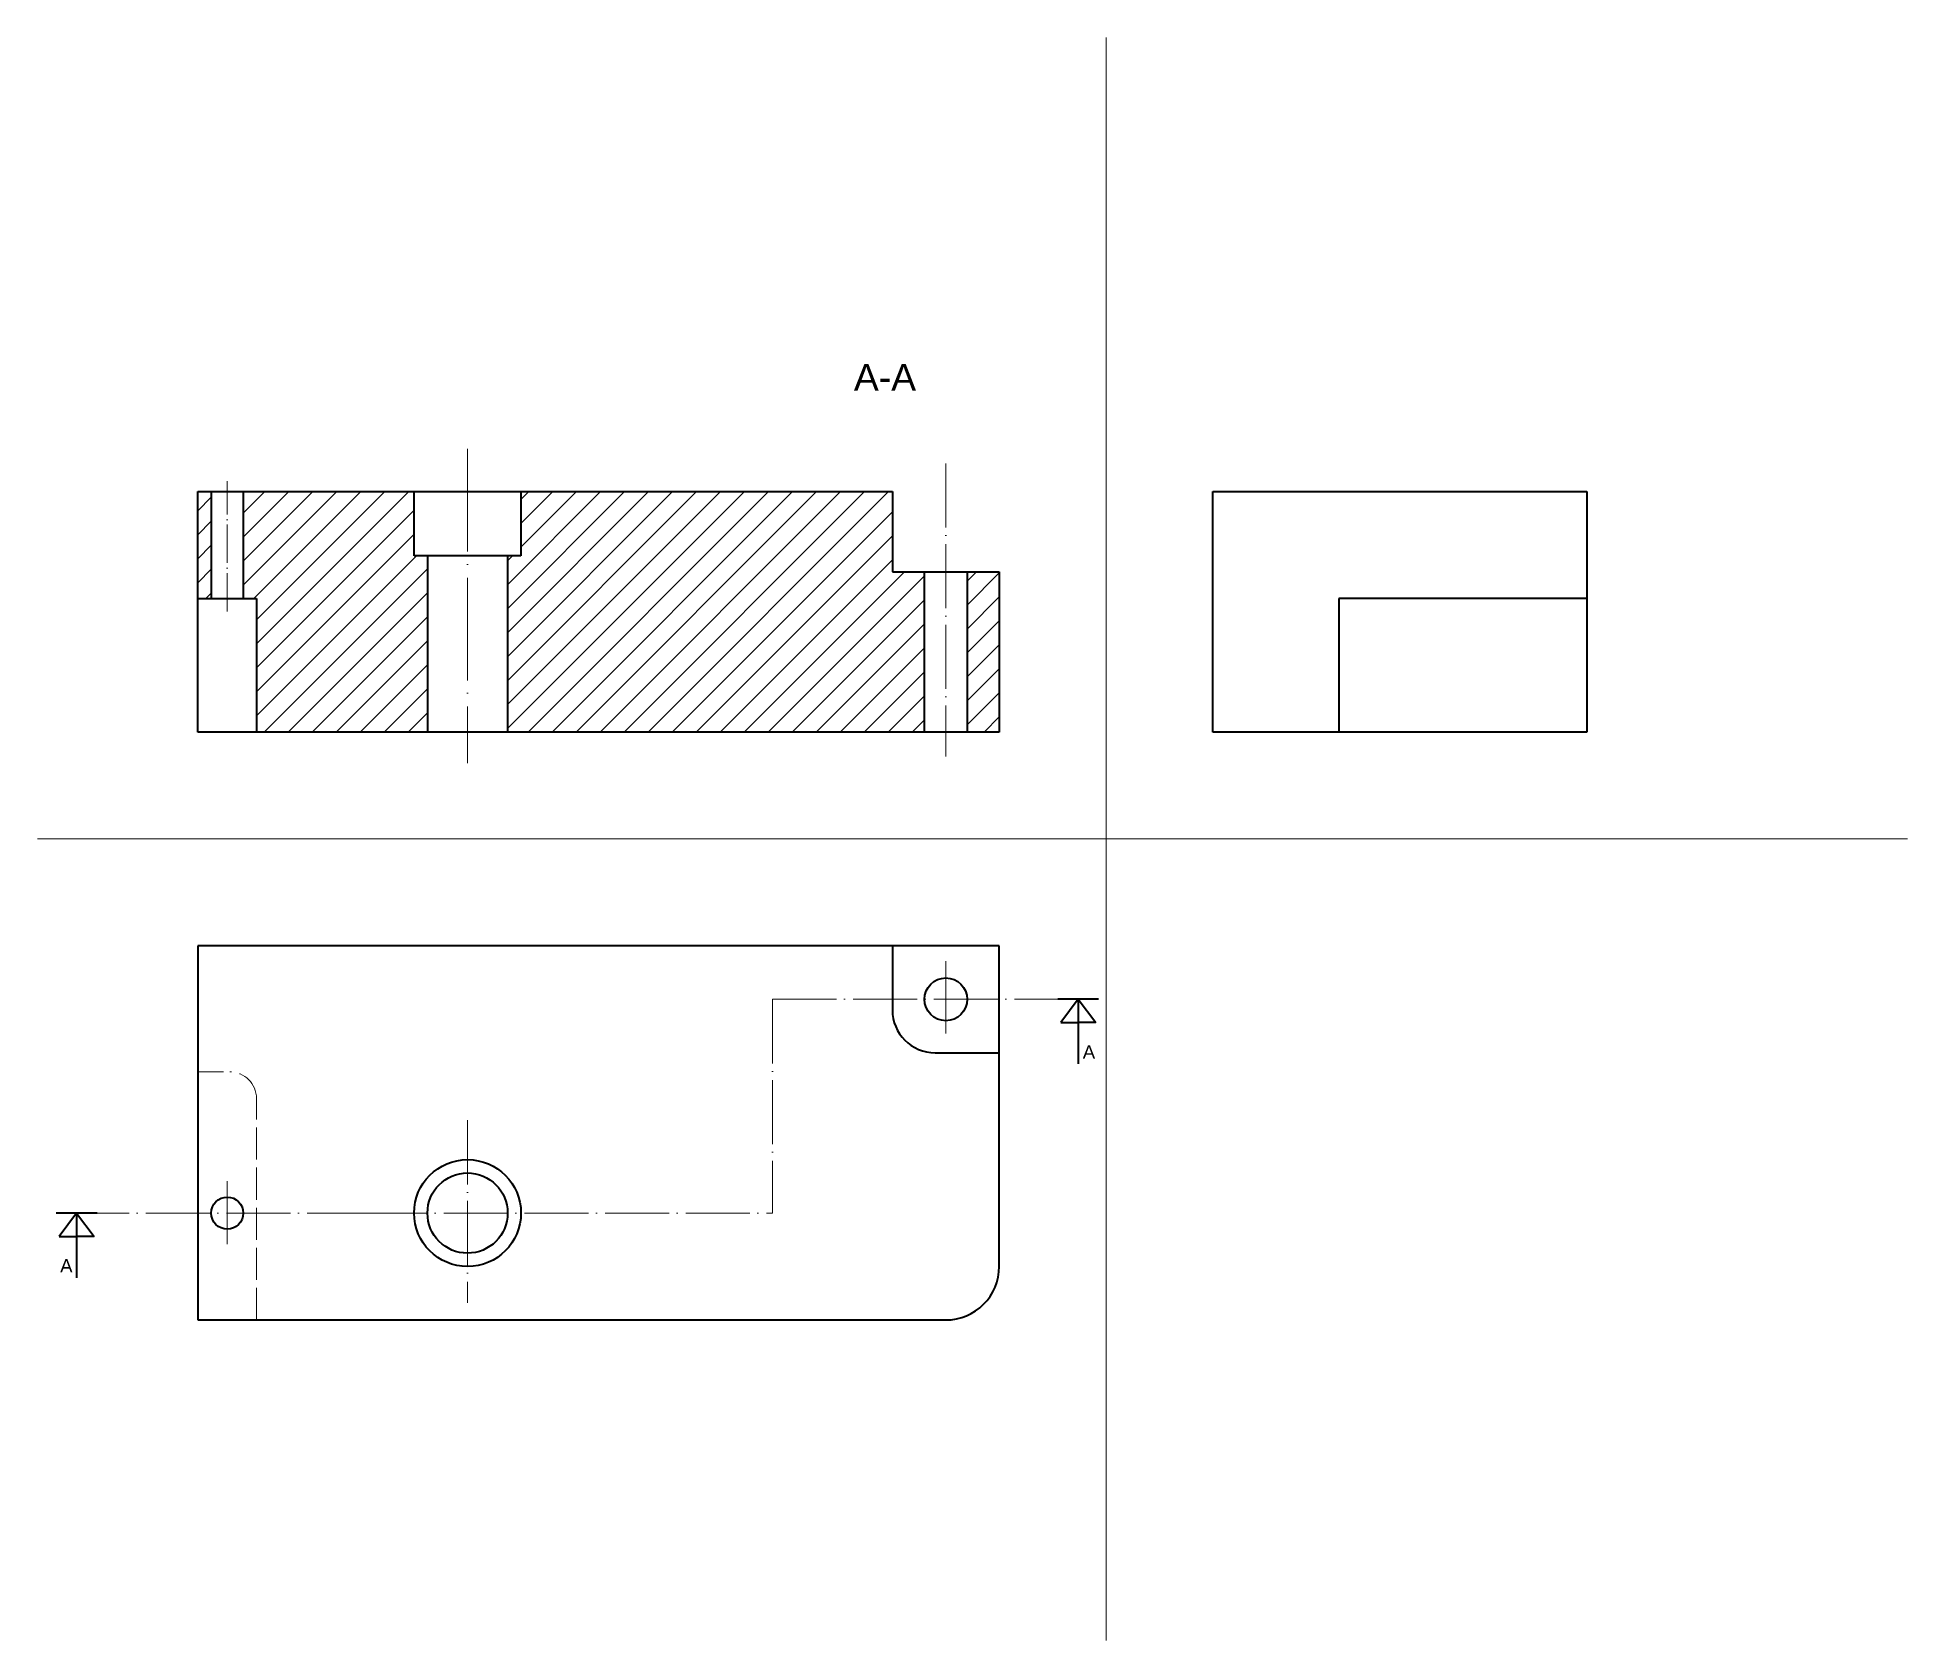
# Model space of a CAD drawing. Header units: millimetres. Extents: x 0 to 350, y -150 to 150.
import ezdxf

# ---------------------------------------------------------------- set-up
doc = ezdxf.new("R2010")
doc.units = ezdxf.units.MM
doc.linetypes.add('ACAD_ISO02W100', pattern=[15, 12, -3])
doc.linetypes.add('ACAD_ISO04W100', pattern=[30, 24, -3, 0, -3])
for name, color, linetype, lineweight in [('assisimmetira', 90, 'ACAD_ISO04W100', 18), ('campitura', 131, 'Continuous', 18), ('grosso', 5, 'Continuous', 35), ('nascosti', 10, 'ACAD_ISO02W100', 18), ('terra', 6, 'Continuous', 18)]:
    doc.layers.add(name, color=color, linetype=linetype, lineweight=lineweight)
doc.styles.get("Standard").update_dxf_attribs({"font": 'arial.ttf'})

msp = doc.modelspace()

# ---------------------------------------------------------------- hatches: boundary and pattern name
at = {"layer": 'campitura', "transparency": 33554687}
h = msp.add_hatch(dxfattribs=at)
h.set_pattern_fill('ANSI31', color=256)
h.paths.add_polyline_path([(32.53, 65), (30, 65), (30, 45), (32.53, 45)])
h.paths.add_polyline_path([(41, 45), (41, 20), (73, 20), (73, 53), (70.5, 53), (70.5, 65), (38.53, 65), (38.53, 45)])
h.paths.add_polyline_path([(90.5, 65), (90.5, 53), (88, 53), (88, 20), (166, 20), (166, 50), (160, 50), (160, 65)])
h.paths.add_polyline_path([(180, 50), (174, 50), (174, 20), (180, 20)])

# ---------------------------------------------------------------- linework, layer by layer
at = {"layer": 'assisimmetira', "ltscale": 0.8}
msp.add_line((80.5, 72.99), (80.5, 14.21), dxfattribs=at)
at = {"layer": 'assisimmetira', "ltscale": 0.5}
for p, q in [((170, 70.28), (170, 15.42)), ((137.56, -30), (196.29, -30)), ((137.56, -30), (137.56, -70)), ((80.5, -52.64), (80.5, -86.82)), ((5.18, -70), (60.95, -70)), ((60.95, -70), (137.56, -70))]:
    msp.add_line(p, q, dxfattribs=at)
at = {"layer": 'assisimmetira', "ltscale": 0.3}
msp.add_line((35.5, 42.55), (35.5, 66.98), dxfattribs=at)
at = {"layer": 'assisimmetira'}
for p, q in [((170, -22.85), (170, -36.38)), ((35.5, -75.84), (35.5, -64.02)), ((7.34, -70), (10.63, -74.36)), ((10.63, -74.36), (7.34, -74.36))]:
    msp.add_line(p, q, dxfattribs=at)
at = {"layer": 'grosso'}
for p, q in [((30, 20), (30, 65)), ((30, 65), (160, 65)), ((32.53, 65), (32.53, 45)), ((38.53, 65), (38.53, 45)), ((220, 20), (220, 65)), ((220, 65), (290, 65)), ((290, 65), (290, 20)), ((180, 50), (180, 20)), ((30, 45), (41, 45)), ((41, 45), (41, 20)), ((290, 45), (243.57, 45)), ((243.57, 45), (243.57, 20)), ((180, 20), (30, 20)), ((290, 20), (220, 20)), ((180, -20), (30, -20)), ((30, -20), (30, -90)), ((160, -20), (160, -32)), ((180, -80), (180, -20)), ((198.61, -30), (190.98, -30)), ((194.8, -30), (191.51, -34.36)), ((194.8, -30), (194.8, -42.1)), ((194.8, -30), (198.08, -34.36)), ((194.8, -30), (198.08, -34.36)), ((191.51, -34.36), (194.8, -34.36)), ((198.08, -34.36), (194.8, -34.36)), ((198.08, -34.36), (194.8, -34.36)), ((168, -40), (180, -40)), ((11.16, -70), (3.53, -70)), ((7.34, -70), (4.06, -74.36)), ((7.34, -70), (7.34, -82.1)), ((7.34, -70), (10.63, -74.36)), ((4.06, -74.36), (7.34, -74.36)), ((10.63, -74.36), (7.34, -74.36)), ((30, -90), (170, -90))]:
    msp.add_line(p, q, dxfattribs=at)
at = {"layer": 'grosso', "ltscale": 0.5}
for p, q in [((70.5, 53), (70.5, 65)), ((90.5, 65), (90.5, 53)), ((160, 65), (160, 50)), ((90.5, 53), (70.5, 53)), ((73, 53), (73, 20)), ((88, 53), (88, 20)), ((160, 50), (180, 50)), ((166, 20), (166, 50)), ((174, 50), (174, 20))]:
    msp.add_line(p, q, dxfattribs=at)
at = {"layer": 'grosso'}
for centre, radius in [((170, -30), 4), ((80.5, -70), 10), ((80.5, -70), 7.5), ((35.53, -70), 3)]:
    msp.add_circle(centre, radius, dxfattribs=at)
for centre, radius, start, end in [((168, -32), 8, 180, 270), ((170, -80), 10, 270, 0)]:
    msp.add_arc(centre, radius, start, end, dxfattribs=at)
at = {"layer": 'nascosti', "ltscale": 0.4}
msp.add_line((30, -43.57), (36, -43.57), dxfattribs=at)
at = {"layer": 'nascosti', "ltscale": 0.5}
msp.add_line((41, -90), (41, -48.57), dxfattribs=at)
msp.add_arc((36, -48.57), 5, 0, 90, dxfattribs=at)
at = {"layer": 'terra'}
for p, q in [((200, -150), (200, 150)), ((0, 0), (350, 0))]:
    msp.add_line(p, q, dxfattribs=at)

# ---------------------------------------------------------------- texts
at = {"layer": 'grosso', "attachment_point": 1}
for s, width, insert, char_height in [('A-A', 24.3766, (152.8, 88.9), 5), ('A', 7.0067, (195.63, -38.61), 2.5), ('A', 7.0067, (4.25, -78.61), 2.5)]:
    msp.add_mtext_dynamic_manual_height_columns(s, width=width, gutter_width=12.5, heights=[0], dxfattribs=dict(at, insert=insert, char_height=char_height))

doc.saveas('drawing.dxf')
